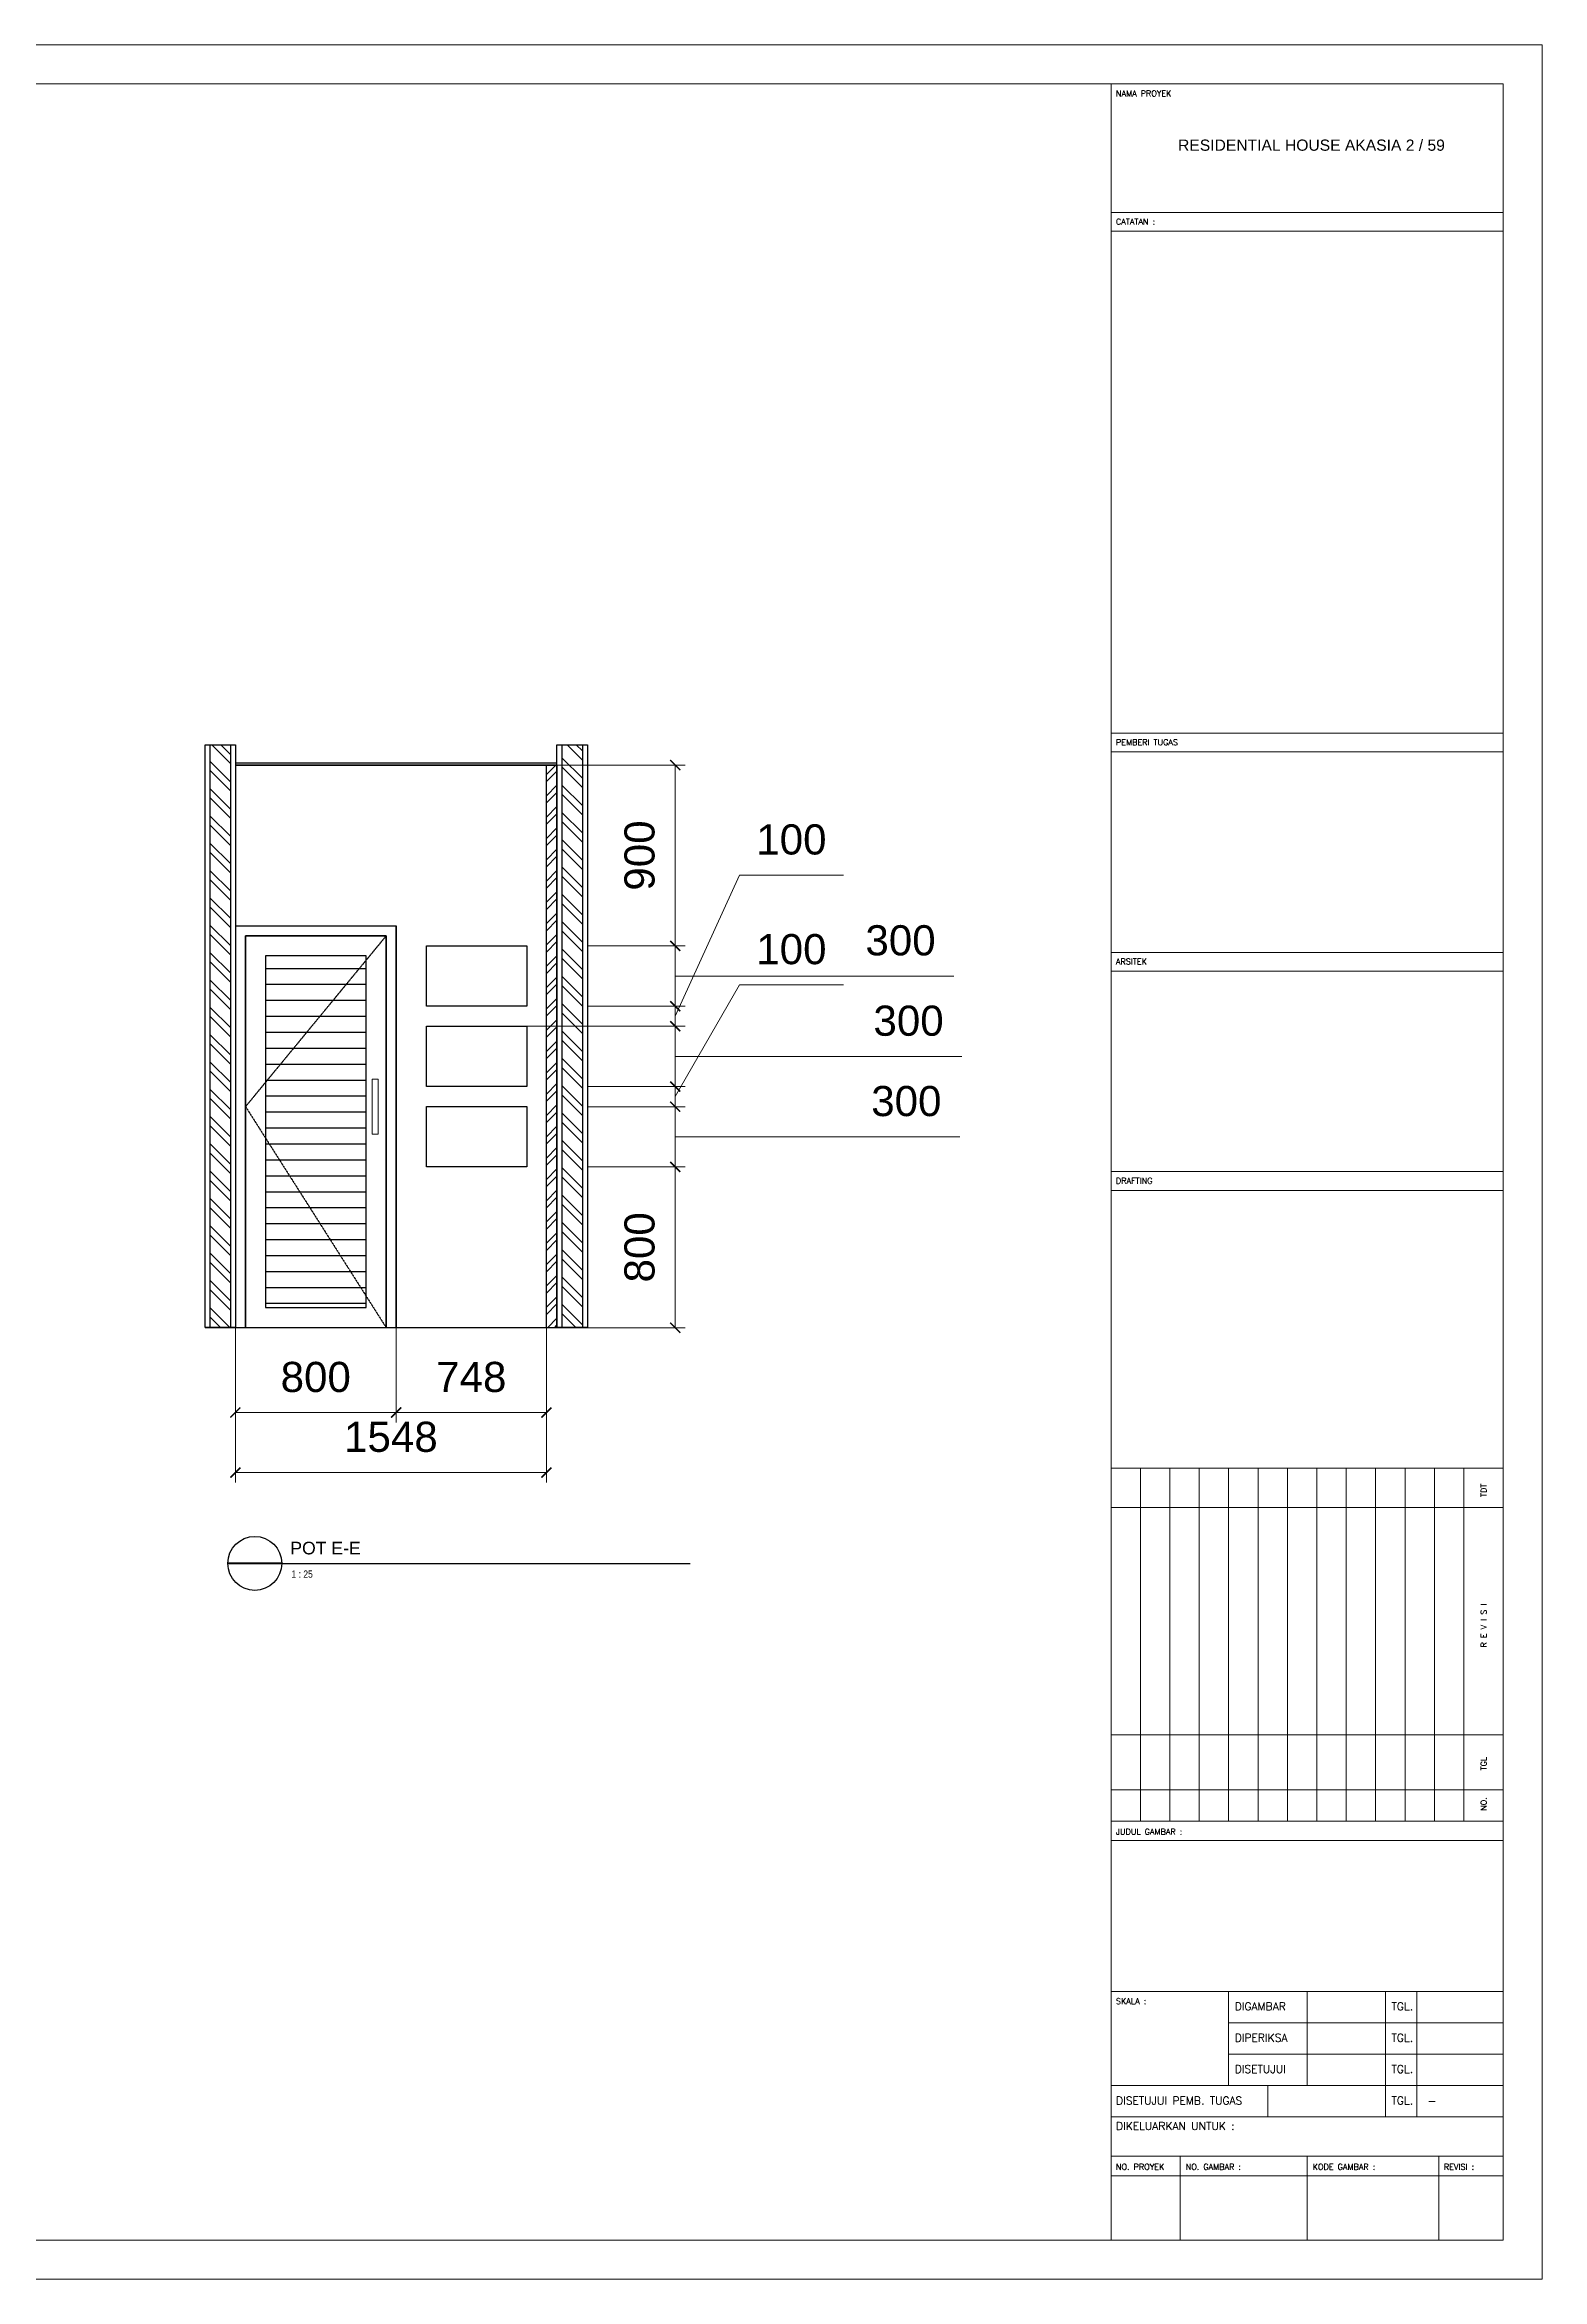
# Model space of a CAD drawing. Header units: millimetres. Extents: x 1252 to 32871, y -943 to 12244.
# Drawn here: x 25418 to 32871, y 1123 to 12244 of the extents above; entities that cross this region are included whole.
import ezdxf
from ezdxf.enums import TextEntityAlignment as Align

# ---------------------------------------------------------------- set-up
doc = ezdxf.new("R2010")
doc.units = ezdxf.units.MM
doc.header["$MEASUREMENT"] = 0
doc.linetypes.add('DASHED', pattern=[0.75, 0.5, -0.25])
doc.linetypes.add('DASHED2', pattern=[0.375, 0.25, -0.125])
for name, color, linetype, lineweight in [('Dimensi', 252, 'Continuous', 9), ('DINDING', 1, 'Continuous', 20), ('HATCH', 8, 'Continuous', 5), ('KOP', 7, 'Continuous', 80), ('LEGEND', 1, 'DASHED2', 50), ('XR-KOP A3_MOZART$0$A-TXTKOP', 3, 'Continuous', 5), ('XR-KOP A3_MOZART$0$KOP-A1$0$A-GRSKOP', 1, 'Continuous', 5), ('XR-KOP A3_MOZART$0$KOP-A1$0$A-TXTKOP', 3, 'Continuous', 5)]:
    doc.layers.add(name, color=color, linetype=linetype, lineweight=lineweight)
for name, color, linetype in [('HACH', 251, 'Continuous'), ('NOT', 1, 'Continuous'), ('tampak', 7, 'Continuous'), ('WALL', 255, 'Continuous')]:
    doc.layers.add(name, color=color, linetype=linetype)
doc.styles.add('NOTEXT1', font='arial.ttf')
doc.styles.add('NOTEXT2', font='arial.ttf')
doc.styles.add('NOTEXT4', font='arial.ttf')
doc.styles.get("Standard").update_dxf_attribs({"font": 'arial.ttf'})
doc.styles.add('style2', font='times.ttf', dxfattribs={"height": 0.18})
doc.styles.add('XR-KOP A3_MOZART$0$KOP-A1$0$ROMANS', font='romans.shx', dxfattribs={"height": 200})
doc.styles.add('XR-KOP A3_MOZART$0$ROMANS', font='romans.shx', dxfattribs={"height": 200})
doc.dimstyles.new('DIM100', dxfattribs={"dimscale": 0, "dimtxt": 150, "dimasz": 50, "dimexe": 50, "dimexo": 0, "dimgap": 100, "dimtad": 1, "dimtoh": 1, "dimdec": 0, "dimdsep": 46, "dimtxsty": 'Standard', "dimblk": 'ARCHTICK', "dimcen": 1, "dimclrd": 1, "dimclre": 1, "dimadec": 0, "dimazin": 0, "dimtfac": 250, "dimtdec": 0, "dimtix": 1, "dimtmove": 0, "dimatfit": 3, "dimldrblk": 'DOT', "dimfxl": 150, "dimtolj": 1, "dimtzin": 0, "dimlwd": 5, "dimlwe": 5, "dimarcsym": 0})

# ---------------------------------------------------------------- blocks, each defined once
blk = doc.blocks.new('hsdh')
at = {"layer": 'XR-KOP A3_MOZART$0$KOP-A1$0$A-GRSKOP', "linetype": 'Continuous', "lineweight": 5}
for p, q in [((140385, 56660), (140385, 82138)), ((140385, 80618), (145017, 80618)), ((140385, 74466), (145017, 74466)), ((140385, 74244), (145017, 74244)), ((140385, 71876), (145017, 71876)), ((140385, 71654), (145017, 71654)), ((140385, 69286), (145017, 69286)), ((140385, 69063), (145017, 69063)), ((140385, 65781), (145017, 65781)), ((140385, 65781), (145017, 65781)), ((140732, 61611), (140732, 65781)), ((141079, 61611), (141079, 65781)), ((141427, 61611), (141427, 65781)), ((141774, 61611), (141774, 65781)), ((142122, 61611), (142122, 65781)), ((142469, 61611), (142469, 65781)), ((142816, 61611), (142816, 65781)), ((143164, 61611), (143164, 65781)), ((143511, 61611), (143511, 65781)), ((143859, 61611), (143859, 65781)), ((144206, 61611), (144206, 65781)), ((144554, 61611), (144554, 65781)), ((140385, 65317), (145017, 65317)), ((140385, 62631), (145017, 62631)), ((140385, 61982), (145017, 61982)), ((140385, 61611), (145017, 61611)), ((140385, 61611), (145017, 61611)), ((140385, 61380), (145017, 61380)), ((140385, 59597), (145017, 59597)), ((141774, 59597), (141774, 58485)), ((142701, 59597), (142701, 58485)), ((143627, 59597), (143627, 58115)), ((143998, 59597), (143998, 58115)), ((141774, 59226), (145017, 59226)), ((141774, 58856), (145017, 58856)), ((140385, 58485), (145017, 58485)), ((142237, 58485), (142237, 58115)), ((140385, 58115), (145017, 58115)), ((140385, 57651), (145017, 57651)), ((141201, 57651), (141201, 56660)), ((142701, 57651), (142701, 56660)), ((144258, 57651), (144258, 56660)), ((140385, 57420), (145017, 57420))]:
    blk.add_line(p, q, dxfattribs=at)
at = {"layer": 'XR-KOP A3_MOZART$0$KOP-A1$0$A-GRSKOP', "color": 0, "linetype": 'Continuous', "lineweight": 5}
blk.add_lwpolyline([(145480, 82601), (107945, 82601), (107945, 56197), (145480, 56197)], close=True, dxfattribs=at)
at = {"layer": 'XR-KOP A3_MOZART$0$KOP-A1$0$A-GRSKOP', "color": 5, "linetype": 'Continuous', "lineweight": 5}
blk.add_lwpolyline([(145017, 82138), (108409, 82138), (108409, 56660), (145017, 56660)], close=True, dxfattribs=at)
at = {"layer": 'XR-KOP A3_MOZART$0$KOP-A1$0$A-GRSKOP', "linetype": 'Continuous', "lineweight": 5}
blk.add_lwpolyline([(145017, 80396), (140385, 80396)], dxfattribs=at)
at = {"layer": 'KOP', "color": 7, "insert": (141177, 81480), "char_height": 132.26, "attachment_point": 1, "style": 'style2'}
blk.add_mtext('{\\fArial|b0|i0|c0|p34;RESIDENTIAL HOUSE AKASIA 2 / 59}', dxfattribs=at)
at = {"layer": 'XR-KOP A3_MOZART$0$A-TXTKOP', "lineweight": 5, "style": 'XR-KOP A3_MOZART$0$ROMANS'}
blk.add_text('-', height=92.6, dxfattribs=at).set_placement((144125, 58258))
at = {"layer": 'XR-KOP A3_MOZART$0$KOP-A1$0$A-TXTKOP', "lineweight": 5, "style": 'XR-KOP A3_MOZART$0$KOP-A1$0$ROMANS'}
for s, height, p in [('NAMA PROYEK', 69.49, (140443, 81990)), ('CATATAN :', 69.5, (140443, 80475)), ('PEMBERI TUGAS', 69.49, (140443, 74323)), ('ARSITEK', 69.5, (140443, 71733)), ('DRAFTING', 69.5, (140443, 69142)), ('JUDUL GAMBAR :', 69.49, (140443, 61451)), ('SKALA :', 69.5, (140443, 59449)), ('DIGAMBAR', 92.6, (141846, 59375)), ('TGL.', 92.6, (143699, 59375)), ('DIPERIKSA', 92.6, (141846, 59004)), ('TGL.', 92.6, (143699, 59004)), ('DISETUJUI', 92.6, (141846, 58634)), ('TGL.', 92.6, (143699, 58634)), ('DISETUJUI PEMB. TUGAS', 92.65, (140443, 58262)), ('TGL.', 92.6, (143699, 58263)), ('DIKELUARKAN UNTUK :', 92.65, (140443, 57961)), ('NO. PROYEK', 69.5, (140443, 57491)), ('NO. GAMBAR :', 69.49, (141267, 57491)), ('KODE GAMBAR :', 69.49, (142767, 57491)), ('REVISI :', 69.5, (144317, 57491))]:
    blk.add_text(s, height=height, dxfattribs=at).set_placement(p)
for s, height, p in [('TDT', 69.5, (144822, 65440)), ('R E V I S I', 69.49, (144822, 63662)), ('TGL', 69.5, (144822, 62210)), ('NO.', 69.5, (144822, 61732))]:
    blk.add_text(s, height=height, rotation=90, dxfattribs=at).set_placement(p)
blk = doc.blocks.new('*U110')
at = {"layer": 'HATCH'}
h = blk.add_hatch(dxfattribs=at)
h.set_pattern_fill('ANSI32', color=0, scale=10)
h.set_pattern_definition([(45, (-33430.58, -10567.46), (-67.35192, 67.35192), []), (45, (-33385.68, -10567.46), (-67.35192, 67.35192), [])])
h.paths.add_polyline_path([(-10523, 50), (-10523, -50), (-7651, -50), (-7651, 50)])
at = {"layer": 'WALL', "color": 0}
for points in [[(-10523, 75), (-7651, 75), (-7651, -75), (-10523, -75)], [(-10523, 50), (-7651, 50), (-7651, -50), (-10523, -50)]]:
    blk.add_lwpolyline(points, close=True, dxfattribs=at)
blk = doc.blocks.new('ds43rf111')
h = blk.add_hatch()
h.set_pattern_fill('ANSI31', color=8, scale=25, angle=135)
h.set_pattern_definition([(180, (2031465.534, -72124.62), (-7e-15, -79.375), [])])
h.paths.add_polyline_path([(2126409, -53237), (2125909, -53237), (2125909, -54987), (2126409, -54987)])
for p, q in [((2125759, -53087), (2126559, -53087)), ((2125759, -53087), (2125759, -55087)), ((2125809, -55087), (2125809, -53137)), ((2125809, -53137), (2126509, -53137)), ((2126509, -53137), (2126509, -55087)), ((2126559, -55087), (2126559, -53087))]:
    blk.add_line(p, q)
for points in [[(2126509, -53137), (2125809, -53137), (2125809, -55087), (2126509, -55087)], [(2126409, -53237), (2125909, -53237), (2125909, -54987), (2126409, -54987)]]:
    blk.add_lwpolyline(points, close=True)
at = {"layer": 'Dimensi'}
for p, q in [((2126469, -53850), (2126439, -53850)), ((2126439, -53850), (2126439, -54125)), ((2126469, -54125), (2126469, -53850)), ((2126469, -54125), (2126439, -54125))]:
    blk.add_line(p, q, dxfattribs=at)
at = {"layer": 'DINDING'}
blk.add_line((2126559, -55087), (2125759, -55087), dxfattribs=at)
at = {"layer": 'HACH', "linetype": 'DASHED', "ltscale": 0.3}
blk.add_lwpolyline([(2126509, -53137), (2125809, -53987), (2126509, -55087)], dxfattribs=at)
blk = doc.blocks.new('_ArchTick')
at = {"color": 0, "linetype": 'ByBlock', "const_width": 0.15}
blk.add_lwpolyline([(-0.5, -0.5), (0.5, 0.5)], dxfattribs=at)
blk = doc.blocks.new('*D211')
at = {"color": 1, "lineweight": 5, "transparency": 16777216}
for p, q in [((28119, 6659), (28606, 6659)), ((28556, 5859), (28556, 6659)), ((27915, 5859), (28606, 5859))]:
    blk.add_line(p, q, dxfattribs=at)
at = {"layer": 'Defpoints', "color": 0, "transparency": 16777216}
for p in [(28119, 6659), (28556, 6659), (27915, 5859)]:
    blk.add_point(p, dxfattribs=at)
at = {"color": 1, "lineweight": 5, "transparency": 16777216, "xscale": 50, "yscale": 50, "zscale": 50}
for p, rotation in [((28556, 6659), 90), ((28556, 5859), 270)]:
    blk.add_blockref('_ArchTick', p, dxfattribs=dict(at, rotation=rotation))
at = {"color": 0, "transparency": 16777216, "insert": (28379, 6259), "char_height": 150, "attachment_point": 5, "rotation": 90}
blk.add_mtext('\\A1;800', dxfattribs=at)
blk = doc.blocks.new('_DOT')
at = {"color": 0, "linetype": 'ByBlock'}
blk.add_line((-0.5, 0), (-1, 0), dxfattribs=at)
at = {"color": 0, "linetype": 'ByBlock', "const_width": 0.5}
blk.add_lwpolyline([(-0.25, 0, 1), (0.25, 0, 1)], format="xyb", close=True, dxfattribs=at)
blk = doc.blocks.new('*D181')
at = {"color": 1, "lineweight": 5, "transparency": 16777216}
for p, q in [((28119, 6959), (28606, 6959)), ((28556, 6659), (28556, 6959)), ((28556, 6809), (29441, 6809)), ((29441, 6809), (29972, 6809)), ((28119, 6659), (28606, 6659))]:
    blk.add_line(p, q, dxfattribs=at)
at = {"layer": 'Defpoints', "color": 0, "transparency": 16777216}
for p in [(28119, 6959), (28556, 6959), (28119, 6659)]:
    blk.add_point(p, dxfattribs=at)
at = {"color": 1, "lineweight": 5, "transparency": 16777216, "xscale": 50, "yscale": 50, "zscale": 50}
for p, rotation in [((28556, 6959), 90), ((28556, 6659), 270)]:
    blk.add_blockref('_ArchTick', p, dxfattribs=dict(at, rotation=rotation))
at = {"color": 0, "transparency": 16777216, "insert": (29706, 6986), "char_height": 150, "attachment_point": 5}
blk.add_mtext('\\A1;300', dxfattribs=at)
blk = doc.blocks.new('*D182')
at = {"color": 1, "lineweight": 5, "transparency": 16777216}
for p, q in [((28556, 7009), (28876, 7566)), ((28876, 7566), (29393, 7566)), ((28119, 7059), (28606, 7059)), ((28556, 7059), (28556, 7109)), ((28556, 6959), (28556, 7059)), ((28556, 6959), (28556, 7059)), ((28119, 6959), (28606, 6959)), ((28556, 6959), (28556, 6909))]:
    blk.add_line(p, q, dxfattribs=at)
at = {"layer": 'Defpoints', "color": 0, "transparency": 16777216}
for p in [(28119, 7059), (28556, 7059), (28119, 6959)]:
    blk.add_point(p, dxfattribs=at)
at = {"color": 1, "lineweight": 5, "transparency": 16777216, "xscale": 50, "yscale": 50, "zscale": 50}
for p, rotation in [((28556, 7059), 270), ((28556, 6959), 90)]:
    blk.add_blockref('_ArchTick', p, dxfattribs=dict(at, rotation=rotation))
at = {"color": 0, "transparency": 16777216, "insert": (29134, 7742), "char_height": 150, "attachment_point": 5}
blk.add_mtext('\\A1;100', dxfattribs=at)
blk = doc.blocks.new('*D212')
at = {"color": 1, "lineweight": 5, "transparency": 16777216}
for p, q in [((27817, 7359), (28606, 7359)), ((28556, 7059), (28556, 7359)), ((28556, 7209), (29451, 7209)), ((29451, 7209), (29982, 7209)), ((28119, 7059), (28606, 7059))]:
    blk.add_line(p, q, dxfattribs=at)
at = {"layer": 'Defpoints', "color": 0, "transparency": 16777216}
for p in [(27817, 7359), (28556, 7359), (28119, 7059)]:
    blk.add_point(p, dxfattribs=at)
at = {"color": 1, "lineweight": 5, "transparency": 16777216, "xscale": 50, "yscale": 50, "zscale": 50}
for p, rotation in [((28556, 7359), 90), ((28556, 7059), 270)]:
    blk.add_blockref('_ArchTick', p, dxfattribs=dict(at, rotation=rotation))
at = {"color": 0, "transparency": 16777216, "insert": (29717, 7386), "char_height": 150, "attachment_point": 5}
blk.add_mtext('\\A1;300', dxfattribs=at)
blk = doc.blocks.new('*D183')
at = {"color": 1, "lineweight": 5, "transparency": 16777216}
for p, q in [((28556, 7409), (28876, 8112)), ((28876, 8112), (29393, 8112)), ((28119, 7459), (28606, 7459)), ((28556, 7459), (28556, 7509)), ((28556, 7359), (28556, 7459)), ((28556, 7359), (28556, 7459)), ((28119, 7359), (28606, 7359)), ((28556, 7359), (28556, 7309))]:
    blk.add_line(p, q, dxfattribs=at)
at = {"layer": 'Defpoints', "color": 0, "transparency": 16777216}
for p in [(28119, 7459), (28556, 7459), (28119, 7359)]:
    blk.add_point(p, dxfattribs=at)
at = {"color": 1, "lineweight": 5, "transparency": 16777216, "xscale": 50, "yscale": 50, "zscale": 50}
for p, rotation in [((28556, 7459), 270), ((28556, 7359), 90)]:
    blk.add_blockref('_ArchTick', p, dxfattribs=dict(at, rotation=rotation))
at = {"color": 0, "transparency": 16777216, "insert": (29134, 8288), "char_height": 150, "attachment_point": 5}
blk.add_mtext('\\A1;100', dxfattribs=at)
blk = doc.blocks.new('*D184')
at = {"color": 1, "lineweight": 5, "transparency": 16777216}
for p, q in [((28119, 7759), (28606, 7759)), ((28556, 7459), (28556, 7759)), ((28556, 7609), (29412, 7609)), ((29412, 7609), (29943, 7609)), ((28119, 7459), (28606, 7459))]:
    blk.add_line(p, q, dxfattribs=at)
at = {"layer": 'Defpoints', "color": 0, "transparency": 16777216}
for p in [(28119, 7759), (28556, 7759), (28119, 7459)]:
    blk.add_point(p, dxfattribs=at)
at = {"color": 1, "lineweight": 5, "transparency": 16777216, "xscale": 50, "yscale": 50, "zscale": 50}
for p, rotation in [((28556, 7759), 90), ((28556, 7459), 270)]:
    blk.add_blockref('_ArchTick', p, dxfattribs=dict(at, rotation=rotation))
at = {"color": 0, "transparency": 16777216, "insert": (29677, 7786), "char_height": 150, "attachment_point": 5}
blk.add_mtext('\\A1;300', dxfattribs=at)
blk = doc.blocks.new('*D213')
at = {"color": 1, "lineweight": 5, "transparency": 16777216}
for p, q in [((27915, 8659), (28606, 8659)), ((28556, 7759), (28556, 8659)), ((28119, 7759), (28606, 7759))]:
    blk.add_line(p, q, dxfattribs=at)
at = {"layer": 'Defpoints', "color": 0, "transparency": 16777216}
for p in [(27915, 8659), (28556, 8659), (28119, 7759)]:
    blk.add_point(p, dxfattribs=at)
at = {"color": 1, "lineweight": 5, "transparency": 16777216, "xscale": 50, "yscale": 50, "zscale": 50}
for p, rotation in [((28556, 8659), 90), ((28556, 7759), 270)]:
    blk.add_blockref('_ArchTick', p, dxfattribs=dict(at, rotation=rotation))
at = {"color": 0, "transparency": 16777216, "insert": (28379, 8209), "char_height": 150, "attachment_point": 5, "rotation": 90}
blk.add_mtext('\\A1;900', dxfattribs=at)
blk = doc.blocks.new('*D214')
at = {"color": 1, "lineweight": 5, "transparency": 16777216}
for p, q in [((26367, 5859), (26367, 5387)), ((27167, 5859), (27167, 5387)), ((26367, 5437), (27167, 5437))]:
    blk.add_line(p, q, dxfattribs=at)
at = {"layer": 'Defpoints', "color": 0, "transparency": 16777216}
for p in [(26367, 5859), (27167, 5859), (27167, 5437)]:
    blk.add_point(p, dxfattribs=at)
at = {"color": 1, "lineweight": 5, "transparency": 16777216, "xscale": 50, "yscale": 50, "zscale": 50, "rotation": 180}
blk.add_blockref('_ArchTick', (26367, 5437), dxfattribs=at)
at = {"color": 1, "lineweight": 5, "transparency": 16777216, "xscale": 50, "yscale": 50, "zscale": 50}
blk.add_blockref('_ArchTick', (27167, 5437), dxfattribs=at)
at = {"color": 0, "transparency": 16777216, "insert": (26767, 5613), "char_height": 150, "attachment_point": 5}
blk.add_mtext('\\A1;800', dxfattribs=at)
blk = doc.blocks.new('*D215')
at = {"color": 1, "lineweight": 5, "transparency": 16777216}
for p, q in [((27167, 5859), (27167, 5387)), ((27915, 5859), (27915, 5387)), ((27167, 5437), (27915, 5437))]:
    blk.add_line(p, q, dxfattribs=at)
at = {"layer": 'Defpoints', "color": 0, "transparency": 16777216}
for p in [(27167, 5859), (27915, 5859), (27915, 5437)]:
    blk.add_point(p, dxfattribs=at)
at = {"color": 1, "lineweight": 5, "transparency": 16777216, "xscale": 50, "yscale": 50, "zscale": 50, "rotation": 180}
blk.add_blockref('_ArchTick', (27167, 5437), dxfattribs=at)
at = {"color": 1, "lineweight": 5, "transparency": 16777216, "xscale": 50, "yscale": 50, "zscale": 50}
blk.add_blockref('_ArchTick', (27915, 5437), dxfattribs=at)
at = {"color": 0, "transparency": 16777216, "insert": (27541, 5613), "char_height": 150, "attachment_point": 5}
blk.add_mtext('\\A1;748', dxfattribs=at)
blk = doc.blocks.new('*D185')
at = {"color": 1, "lineweight": 5, "transparency": 16777216}
for p, q in [((26367, 5859), (26367, 5088)), ((27915, 5859), (27915, 5088)), ((27915, 5138), (26367, 5138))]:
    blk.add_line(p, q, dxfattribs=at)
at = {"layer": 'Defpoints', "color": 0, "transparency": 16777216}
for p in [(26367, 5859), (27915, 5859), (26367, 5138)]:
    blk.add_point(p, dxfattribs=at)
at = {"color": 1, "lineweight": 5, "transparency": 16777216, "xscale": 50, "yscale": 50, "zscale": 50, "rotation": 180}
blk.add_blockref('_ArchTick', (26367, 5138), dxfattribs=at)
at = {"color": 1, "lineweight": 5, "transparency": 16777216, "xscale": 50, "yscale": 50, "zscale": 50}
blk.add_blockref('_ArchTick', (27915, 5138), dxfattribs=at)
at = {"color": 0, "transparency": 16777216, "insert": (27141, 5315), "char_height": 150, "attachment_point": 5}
blk.add_mtext('\\A1;1548', dxfattribs=at)
blk = doc.blocks.new('NOT-28-ADI')
at = {"const_width": 50}
blk.add_lwpolyline([(-750, 0), (750, 0)], dxfattribs=at)
blk.add_circle((0, 0), 750)
at = {"layer": 'NOT'}
blk.add_line((750, 0), (12100, 0), dxfattribs=at)
at = {"color": 5, "style": 'NOTEXT4'}
for tag, p in [('JDL1', (988, 765)), ('JDL2', (988, 250))]:
    blk.add_attdef(tag, p, '', height=350, dxfattribs=at)
at = {"color": 5, "style": 'NOTEXT4', "width": 0.85}
blk.add_attdef('NO', text='', height=300, dxfattribs=at).set_placement((68, 360), align=Align.MIDDLE_CENTER)
at = {"style": 'NOTEXT1', "width": 0.85}
blk.add_attdef('REF.', text='', height=200, dxfattribs=at).set_placement((0, -190), align=Align.TOP_CENTER)
blk.add_attdef('SCALE', (1020, -398), '', height=200, dxfattribs=at)
blk.add_attdef('ROOM', text='', height=200, dxfattribs=at).set_placement((3715, -388), align=Align.RIGHT)

msp = doc.modelspace()

# ---------------------------------------------------------------- hatches: boundary and pattern name
at = {"layer": 'tampak', "transparency": 33554687}
h = msp.add_hatch(dxfattribs=at)
h.set_pattern_fill('ANSI32', color=256, scale=200)
h.set_pattern_definition([(45, (-2079599.23, 60495.94), (-53.0330086, 53.0330086), []), (45, (-2079563.876, 60495.94), (-53.0330086, 53.0330086), [])])
h.paths.add_polyline_path([(27967.5, 8659.2), (27915.4, 8659.2), (27915.4, 5859.2), (27967.5, 5859.2)])

# ---------------------------------------------------------------- linework, layer by layer
for p, q in [((27967.5, 8668.2), (26367.5, 8668.2)), ((26367.5, 8659.2), (27967.5, 8659.2)), ((27967.5, 8659.2), (26367.5, 8659.2)), ((27167.5, 7859.2), (27167.5, 5859.2))]:
    msp.add_line(p, q)
for points in [[(27915.4, 8659.2), (27967.5, 8659.2), (27967.5, 5859.2), (27915.4, 5859.2), (27915.4, 8659.2)], [(26367.5, 7859.2), (27167.5, 7859.2)], [(28118.9, 5859.2), (26216, 5859.2)]]:
    msp.add_lwpolyline(points)
for points in [[(27317.5, 7759.2), (27817.5, 7759.2), (27817.5, 7459.2), (27317.5, 7459.2)], [(27317.5, 7359.2), (27817.5, 7359.2), (27817.5, 7059.2), (27317.5, 7059.2)], [(27317.5, 6959.2), (27817.5, 6959.2), (27817.5, 6659.2), (27317.5, 6659.2)]]:
    msp.add_lwpolyline(points, close=True)

# ---------------------------------------------------------------- block references
at = {"xscale": 1.009725849341427, "yscale": 1.009725849341427, "zscale": 1.009725849341427, "rotation": 270}
for p in [(26291.8, -1865.9), (28043.2, -1865.9)]:
    msp.add_blockref('*U110', p, dxfattribs=at)
msp.add_blockref('ds43rf111', (-2099391.5, 60946.4))
at = {"layer": 'LEGEND', "xscale": 0.4211921459593322, "yscale": 0.4211921459593322, "zscale": 0.4211921459593322}
msp.add_blockref('hsdh', (-28404.4, -22546.5), dxfattribs=at)
at = {"layer": 'NOT'}
ref = msp.add_blockref('NOT-28-ADI', (26463.6, 4686.1), dxfattribs=dict(at, xscale=0.17906021255586, yscale=0.17906021255586, zscale=0.17906021255586))
ref.add_attrib('JDL2', 'POT E-E', (26640.5, 4730.9), dxfattribs={"layer": '0', "color": 5, "height": 62.67, "style": 'NOTEXT2'})
ref.add_attrib('SCALE', '1 : 25', (26646.2, 4614.9), dxfattribs={"layer": '0', "height": 35.81, "style": 'NOTEXT1', "width": 0.85})

# ---------------------------------------------------------------- dimensions: what is measured, and where the dimension line sits
for base, p1, p2, override, picture, middle in [((28555.6, 8659.2), (28118.9, 7759.2), (27915.4, 8659.2), {"dimscale": 1, "dimtmove": 1}, '*D213', (28379, 8209.2)), ((28555.6, 6659.2), (27915.4, 5859.2), (28118.9, 6659.2), {"dimscale": 1}, '*D211', (28379, 6259.2))]:
    dim = msp.add_linear_dim(base=base, p1=p1, p2=p2, angle=90, dimstyle='DIM100', override=override)
    dim.commit()
    dim.dimension.update_dxf_attribs({"geometry": picture, "text_midpoint": middle})
for base, p1, p2, picture, middle in [((28555.6, 7459.2), (28118.9, 7359.2), (28118.9, 7459.2), '*D183', (28975.9, 8111.6)), ((28555.6, 7759.2), (28118.9, 7459.2), (28118.9, 7759.2), '*D184', (29511.7, 7609.2)), ((28555.6, 7059.2), (28118.9, 6959.2), (28118.9, 7059.2), '*D182', (28975.9, 7565.6)), ((28555.6, 7359.2), (28118.9, 7059.2), (27817.5, 7359.2), '*D212', (29551.2, 7209.2)), ((28555.6, 6959.2), (28118.9, 6659.2), (28118.9, 6959.2), '*D181', (29540.9, 6809.2))]:
    dim = msp.add_linear_dim(base=base, p1=p1, p2=p2, angle=90, dimstyle='DIM100', override={"dimscale": 1, "dimtmove": 1})
    dim.commit()
    dim.dimension.update_dxf_attribs({"geometry": picture, "text_midpoint": middle, "dimtype": 160})
for base, p1, p2, override, picture, middle in [((27167.5, 5436.9), (26367.5, 5859.2), (27167.5, 5859.2), {"dimscale": 1}, '*D214', (26767.5, 5613.5)), ((26367.5, 5137.9), (27915.4, 5859.2), (26367.5, 5859.2), {"dimscale": 1}, '*D185', (27141.4, 5314.5)), ((27915.4, 5436.9), (27167.5, 5859.2), (27915.4, 5859.2), {"dimscale": 1, "dimtmove": 1}, '*D215', (27541.4, 5613.5))]:
    dim = msp.add_linear_dim(base=base, p1=p1, p2=p2, dimstyle='DIM100', override=override)
    dim.commit()
    dim.dimension.update_dxf_attribs({"geometry": picture, "text_midpoint": middle})

doc.saveas('drawing.dxf')
